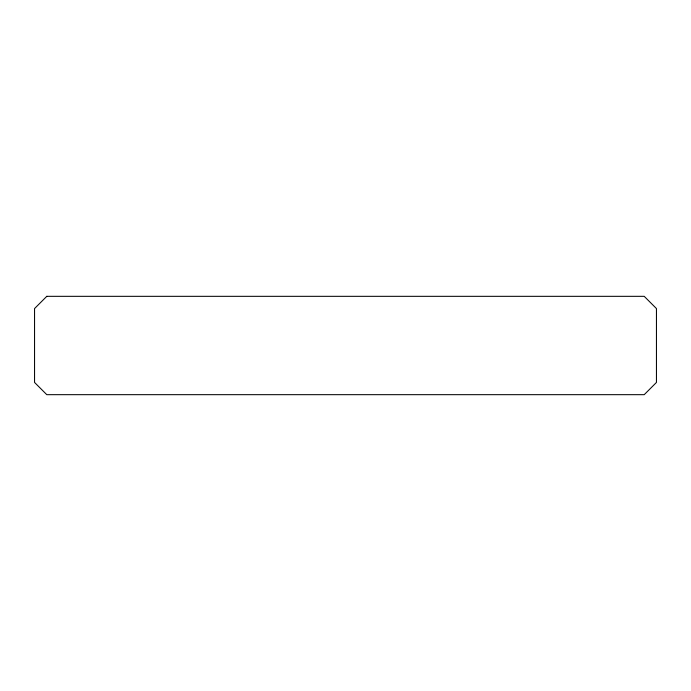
<?xml version="1.0" encoding="UTF-8"?>
<svg xmlns="http://www.w3.org/2000/svg" width="691" height="691" viewBox="0 0 691 691"><rect width="100%" height="100%" fill="white"/><g stroke="black" fill="none" stroke-linecap="round" stroke-linejoin="round"><path stroke-width="1.04" d="M46.789 296.327L34.55 308.566L34.55 382.434L46.789 394.673L644.211 394.673L656.45 382.434L656.45 308.566L644.211 296.327L46.789 296.327"/></g></svg>
